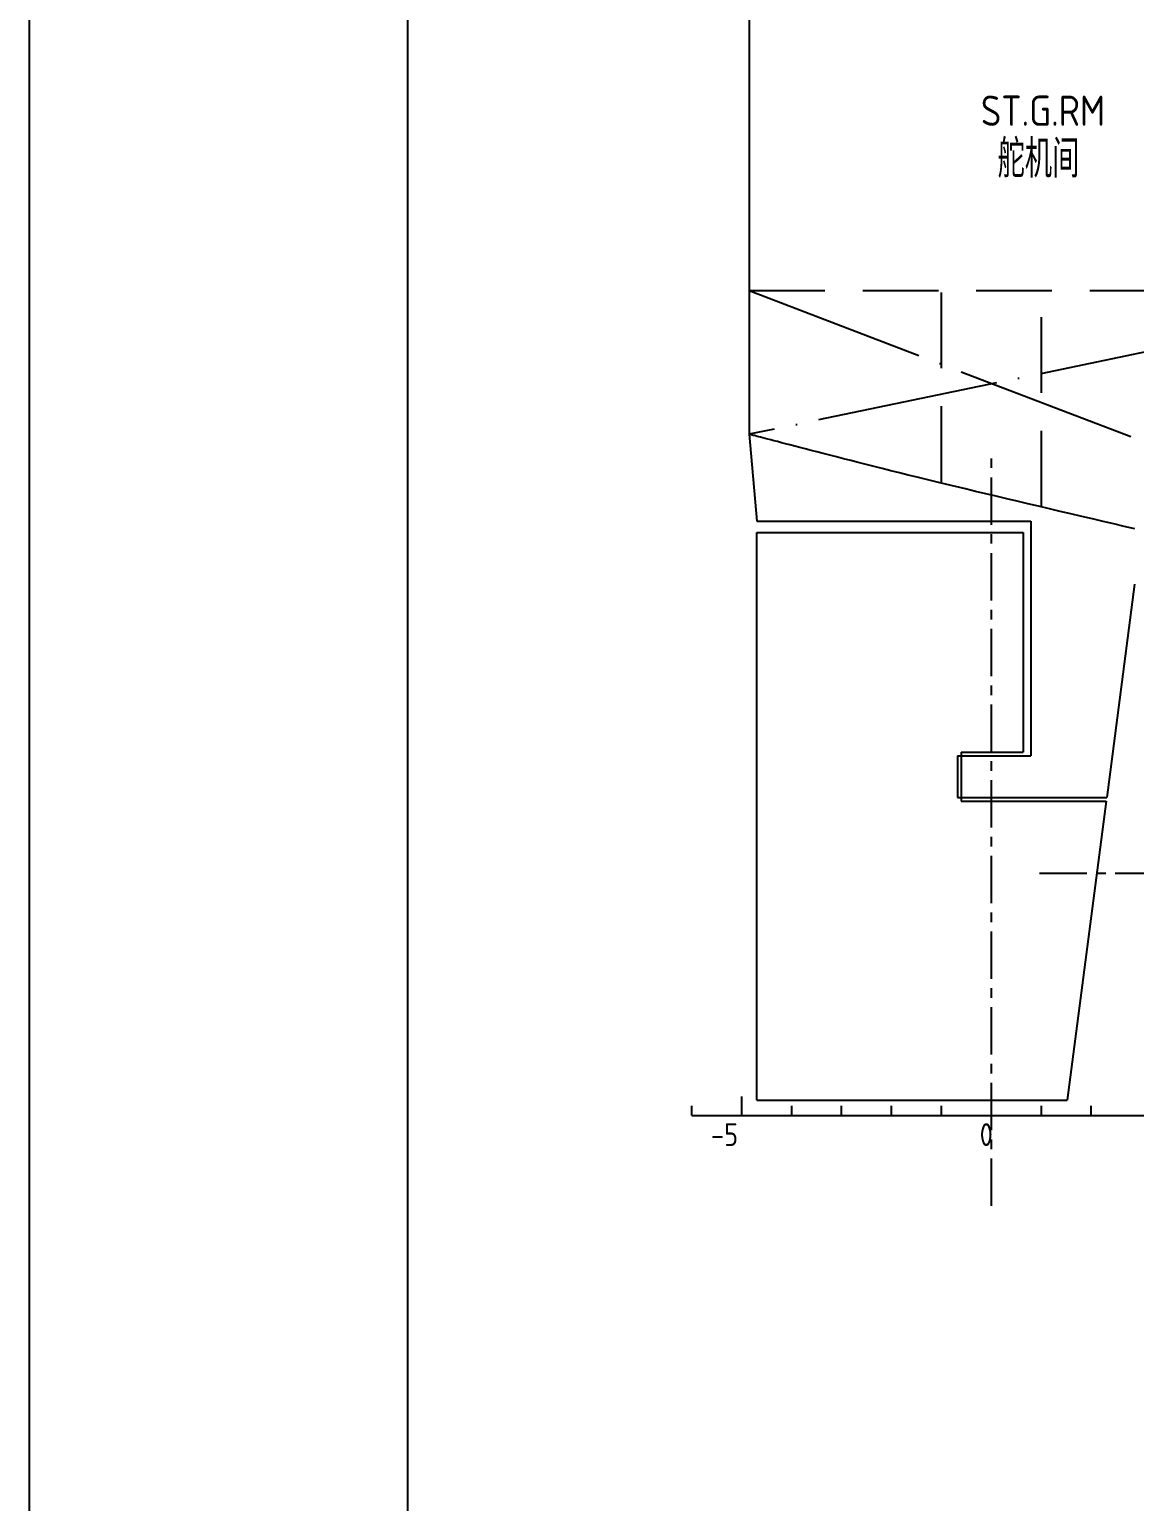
# Model space of a CAD drawing. Header units: millimetres. Extents: x -1838618 to -1600818, y -1770412 to -1553248.
# Drawn here: x -1838618 to -1824013, y -1667949 to -1648495 of the extents above; entities that cross this region are included whole.
import ezdxf

# ---------------------------------------------------------------- set-up
doc = ezdxf.new("R2010")
doc.units = ezdxf.units.MM
doc.header["$LTSCALE"] = 100
for name, pattern in [('ACAD_ISO04W100', [30, 24, -3, 0, -3]), ('CENTER', [2, 1.25, -0.25, 0.25, -0.25]), ('DASHED', [0.75, 0.5, -0.25])]:
    doc.linetypes.add(name, pattern=pattern)
for name, color, linetype in [('412equipment', 6, 'Continuous'), ('bc', 7, 'Continuous'), ('bt', 7, 'Continuous')]:
    doc.layers.add(name, color=color, linetype=linetype)
doc.styles.get("Standard").update_dxf_attribs({"font": 'gbenor.shx', "width": 0.9, "bigfont": 'gbcbig.shx'})

# ---------------------------------------------------------------- blocks, each defined once
blk = doc.blocks.new('COORD')
at = {"color": 4}
for p, q in [((-3300, 0), (-3300, 250)), ((0, 0), (0, 250)), ((-3960, 0), (-3960, 125)), ((-2640, 0), (-2640, 125)), ((-1980, 0), (-1980, 125)), ((-1320, 0), (-1320, 125)), ((-660, 0), (-660, 125)), ((660, 0), (660, 125)), ((1320, 0), (1320, 125)), ((-3960, 0), (177600, 0))]:
    blk.add_line(p, q, dxfattribs=at)
for s, p in [('-5', (-3708, -405)), ('0', (-156, -405))]:
    blk.add_text(s, height=300, dxfattribs=at).set_placement(p)

msp = doc.modelspace()

# ---------------------------------------------------------------- linework, layer by layer
msp.add_line((-1838618.1, -1770412.3), (-1838618.1, -1602212.3))
at = {"color": 6, "ltscale": 1300}
msp.add_line((-1829104.3, -1644687.7), (-1829104.3, -1653845.3), dxfattribs=at)
at = {"color": 6}
for p, q in [((-1829104.3, -1644745.3), (-1829104.3, -1653845.3)), ((-1829104.3, -1653845.3), (-1829004.3, -1654995.3)), ((-1829004.3, -1654995.3), (-1825384.3, -1654995.3)), ((-1825384.3, -1654995.3), (-1825384.3, -1658095.3)), ((-1824012.9, -1655826.7), (-1824381.4, -1658645.3)), ((-1826354.3, -1658095.3), (-1826354.3, -1658645.3)), ((-1826354.3, -1658095.3), (-1825384.3, -1658095.3)), ((-1826354.3, -1658645.3), (-1824381.4, -1658645.3))]:
    msp.add_line(p, q, dxfattribs=at)
at = {"color": 9, "linetype": 'ACAD_ISO04W100'}
for p, q in [((-1819964.3, -1651945.3), (-1829104.3, -1653845.3)), ((-1829104.3, -1651945.3), (-1819964.3, -1655445.3))]:
    msp.add_line(p, q, dxfattribs=at)
at = {"color": 1, "linetype": 'CENTER', "ltscale": 5}
for p, q in [((-1825904.3, -1664040.7), (-1825904.3, -1654043.6)), ((-1825268.4, -1659645.3), (-1815556.2, -1659645.3))]:
    msp.add_line(p, q, dxfattribs=at)
at = {"color": 4}
for p, q in [((-1829004.3, -1662645.3), (-1829004.3, -1655145.3)), ((-1829004.3, -1655145.3), (-1825484.3, -1655145.3)), ((-1825484.3, -1655145.3), (-1825484.3, -1658045.3)), ((-1826304.3, -1658045.3), (-1826304.3, -1658695.3)), ((-1826304.3, -1658045.3), (-1825484.3, -1658045.3)), ((-1826304.3, -1658695.3), (-1824387.9, -1658695.3)), ((-1824387.9, -1658695.3), (-1824904.3, -1662645.3)), ((-1829004.3, -1662645.3), (-1824904.3, -1662645.3))]:
    msp.add_line(p, q, dxfattribs=at)
at = {"color": 2}
msp.add_line((-1829864.3, -1662845.3), (-1648304.3, -1662845.3), dxfattribs=at)
at = {"color": 6}
msp.add_lwpolyline([(-1833618.1, -1768412.3), (-1833618.1, -1604212.3)], dxfattribs=at)
at = {"color": 6, "ltscale": 1300}
msp.add_lwpolyline([(-1824010, -1655096.8), (-1824148.5, -1655063.8), (-1824288.5, -1655030.6), (-1824288.5, -1655030.6), (-1824428.5, -1654997.4), (-1824569.9, -1654964.1), (-1824711.9, -1654930.7), (-1824711.9, -1654930.7), (-1824853.8, -1654897.2), (-1824996.3, -1654863.8), (-1825138.4, -1654830.4), (-1825138.4, -1654830.4), (-1825280.5, -1654797), (-1825422.1, -1654763.7), (-1825562.4, -1654730.6), (-1825562.4, -1654730.6), (-1825702.7, -1654697.6), (-1825841.6, -1654664.7), (-1825978.2, -1654632.3), (-1825978.2, -1654632.3), (-1826114.8, -1654599.8), (-1826249.1, -1654567.7), (-1826380.2, -1654536.1), (-1826380.2, -1654536.1), (-1826510.5, -1654504.7), (-1826637.5, -1654473.9), (-1826760.9, -1654443.6), (-1826760.9, -1654443.6), (-1826884.4, -1654413.4), (-1827004.2, -1654383.8), (-1827119.9, -1654355.1), (-1827119.9, -1654355.1), (-1827235.7, -1654326.3), (-1827347.4, -1654298.4), (-1827454.7, -1654271.4), (-1827454.7, -1654271.4), (-1827561.9, -1654244.3), (-1827664.8, -1654218.3), (-1827762.7, -1654193.4), (-1827762.7, -1654193.4), (-1827860.7, -1654168.4), (-1827953.8, -1654144.6), (-1828041.6, -1654122), (-1828041.6, -1654122), (-1828129.5, -1654099.4), (-1828212.1, -1654078), (-1828289, -1654058.1), (-1828289, -1654058.1), (-1828365.9, -1654038.2), (-1828437.1, -1654019.6), (-1828502.2, -1654002.6), (-1828502.2, -1654002.6), (-1828567.4, -1653985.7), (-1828626.4, -1653970.2), (-1828679, -1653956.5), (-1828679, -1653956.5), (-1828732.1, -1653942.6), (-1828778.7, -1653930.4), (-1828819.4, -1653919.8), (-1828819.4, -1653919.8), (-1828860.1, -1653909.1), (-1828895, -1653900), (-1828924.9, -1653892.2), (-1828924.9, -1653892.2), (-1828954.8, -1653884.4), (-1828979.7, -1653877.8), (-1829000.5, -1653872.4), (-1829000.5, -1653872.4), (-1829021.3, -1653867), (-1829037.9, -1653862.6), (-1829051.2, -1653859.2), (-1829051.2, -1653859.2), (-1829064.5, -1653855.7), (-1829074.4, -1653853.1), (-1829081.9, -1653851.1), (-1829081.9, -1653851.1), (-1829089.4, -1653849.2), (-1829094.4, -1653847.9), (-1829097.7, -1653847), (-1829097.7, -1653847), (-1829101, -1653846.1), (-1829102.7, -1653845.7), (-1829103.5, -1653845.5), (-1829103.5, -1653845.5), (-1829104.3, -1653845.3)], dxfattribs=at)
at = {"layer": 'bc', "color": 6}
msp.add_lwpolyline([(-1824010, -1655096.8), (-1824148.5, -1655063.8), (-1824288.5, -1655030.6), (-1824288.5, -1655030.6), (-1824428.5, -1654997.4), (-1824569.9, -1654964.1), (-1824711.9, -1654930.7), (-1824711.9, -1654930.7), (-1824853.8, -1654897.2), (-1824996.3, -1654863.8), (-1825138.4, -1654830.4), (-1825138.4, -1654830.4), (-1825280.5, -1654797), (-1825422.1, -1654763.7), (-1825562.4, -1654730.6), (-1825562.4, -1654730.6), (-1825702.7, -1654697.6), (-1825841.6, -1654664.7), (-1825978.2, -1654632.3), (-1825978.2, -1654632.3), (-1826114.8, -1654599.8), (-1826249.1, -1654567.7), (-1826380.2, -1654536.1), (-1826380.2, -1654536.1), (-1826510.5, -1654504.7), (-1826637.5, -1654473.9), (-1826760.9, -1654443.6), (-1826760.9, -1654443.6), (-1826884.4, -1654413.4), (-1827004.2, -1654383.8), (-1827119.9, -1654355.1), (-1827119.9, -1654355.1), (-1827235.7, -1654326.3), (-1827347.4, -1654298.4), (-1827454.7, -1654271.4), (-1827454.7, -1654271.4), (-1827561.9, -1654244.3), (-1827664.8, -1654218.3), (-1827762.7, -1654193.4), (-1827762.7, -1654193.4), (-1827860.7, -1654168.4), (-1827953.8, -1654144.6), (-1828041.6, -1654122), (-1828041.6, -1654122), (-1828129.5, -1654099.4), (-1828212.1, -1654078), (-1828289, -1654058.1), (-1828289, -1654058.1), (-1828365.9, -1654038.2), (-1828437.1, -1654019.6), (-1828502.2, -1654002.6), (-1828502.2, -1654002.6), (-1828567.4, -1653985.7), (-1828626.4, -1653970.2), (-1828679, -1653956.5), (-1828679, -1653956.5), (-1828732.1, -1653942.6), (-1828778.7, -1653930.4), (-1828819.4, -1653919.8), (-1828819.4, -1653919.8), (-1828860.1, -1653909.1), (-1828895, -1653900), (-1828924.9, -1653892.2), (-1828924.9, -1653892.2), (-1828954.8, -1653884.4), (-1828979.7, -1653877.8), (-1829000.5, -1653872.4), (-1829000.5, -1653872.4), (-1829021.3, -1653867), (-1829037.9, -1653862.6), (-1829051.2, -1653859.2), (-1829051.2, -1653859.2), (-1829064.5, -1653855.7), (-1829074.4, -1653853.1), (-1829081.9, -1653851.1), (-1829081.9, -1653851.1), (-1829089.4, -1653849.2), (-1829094.4, -1653847.9), (-1829097.7, -1653847), (-1829097.7, -1653847), (-1829101, -1653846.1), (-1829102.7, -1653845.7), (-1829103.5, -1653845.5), (-1829103.5, -1653845.5), (-1829104.3, -1653845.3)], dxfattribs=at)
at = {"layer": 'bt', "color": 5, "linetype": 'DASHED', "ltscale": 20}
for p, q in [((-1829104.3, -1651945.3), (-1800104.3, -1651945.3)), ((-1826564.3, -1654473.1), (-1826564.3, -1651945.3)), ((-1825244.3, -1654799.3), (-1825244.3, -1651945.3))]:
    msp.add_line(p, q, dxfattribs=at)

# ---------------------------------------------------------------- block references
at = {"layer": '412equipment', "color": 7}
msp.add_blockref('COORD', (-1825904.3, -1662845.3), dxfattribs=at)

# ---------------------------------------------------------------- texts
at = {"color": 2}
for s, height, p in [('ST.G.RM', 400, (-1826043.7, -1649769.2)), ('舵机间', 500, (-1825822.9, -1650454.4))]:
    msp.add_text(s, height=height, dxfattribs=at).set_placement(p)

doc.saveas('drawing.dxf')
